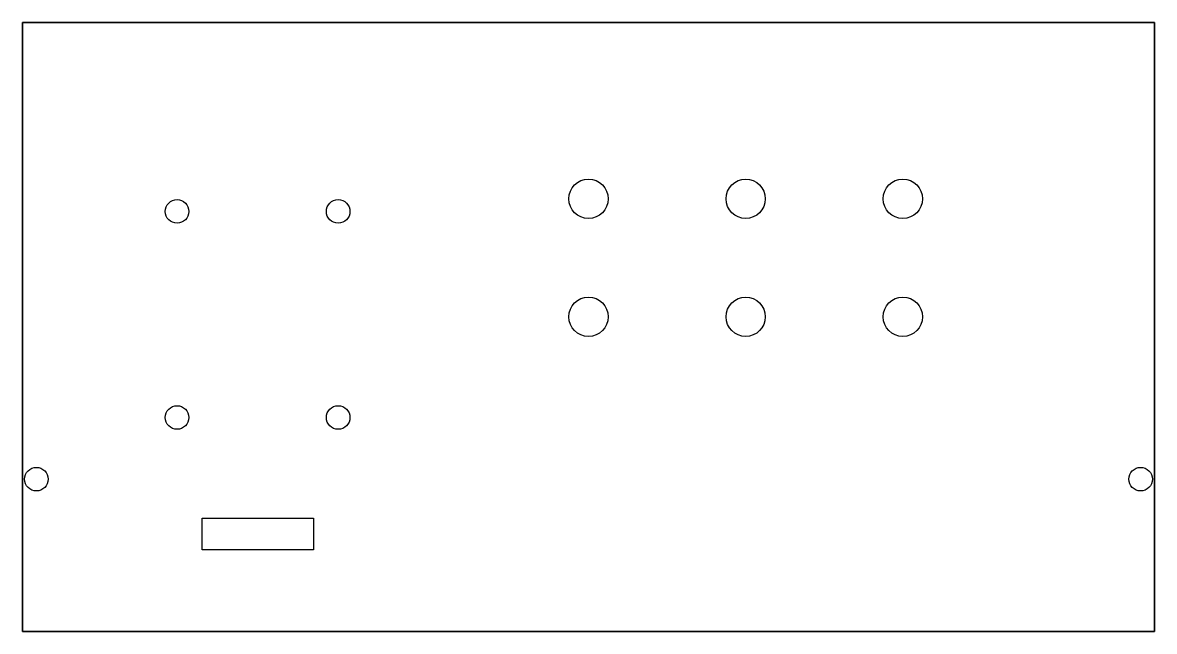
# Model space of a CAD drawing. Header units: millimetres. Extents: x -72 to 72, y -77 to 0.
import ezdxf

# ---------------------------------------------------------------- set-up
doc = ezdxf.new("R2010")
doc.units = ezdxf.units.MM
doc.layers.get('0').update_dxf_attribs({"linetype": 'CONTINUOUS'})

msp = doc.modelspace()

# ---------------------------------------------------------------- linework, layer by layer
for points in [[(72, 0), (-72, 0), (-72, -77.392), (72, -77.392)], [(72, -77.392), (-72, -77.392), (-72, 0), (72, 0)], [(-35, -67.015), (-49.17, -67.015), (-49.17, -63.015), (-35, -63.015)]]:
    msp.add_lwpolyline(points, close=True)
for centre, radius in [((0, -22.392), 2.5), ((20, -22.392), 2.5), ((40, -22.392), 2.5), ((-52.35, -24), 1.5), ((-31.85, -24), 1.5), ((0, -37.392), 2.5), ((20, -37.392), 2.5), ((40, -37.392), 2.5), ((-52.35, -50.2), 1.5), ((-31.85, -50.2), 1.5), ((-70.25, -58.044), 1.5), ((70.25, -58.044), 1.5)]:
    msp.add_circle(centre, radius)

doc.saveas('drawing.dxf')
